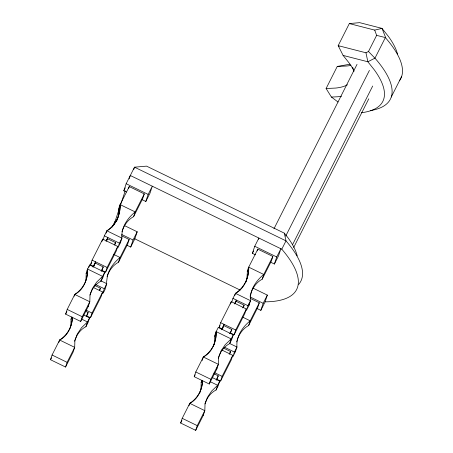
<?xml version="1.0" encoding="UTF-8"?>
<svg xmlns="http://www.w3.org/2000/svg" width="453" height="453" viewBox="0 0 453 453"><rect width="100%" height="100%" fill="white"/><g stroke="black" fill="none" stroke-linecap="round" stroke-linejoin="round"><path stroke-width="0.68" d="M89.904 295.022C91.71 289.218 95.555 283.872 101.059 281.092L102.621 276.381L87.576 269.065C87.78 278.838 83.935 289.767 74.756 294.444L67.191 309.427L65.628 314.133L80.674 321.454L88.239 306.471L89.802 301.76L90.017 295.243L92.344 288.555L96.636 282.134L102.621 276.381L104.7 272.276L89.654 264.954L87.576 269.065A30.968 29.332 18.3 0 1 74.756 294.444L74.173 296.211M88.239 306.471L88.267 305.333M202.644 380.446A30.968 29.332 18.3 0 1 189.779 403.34L182.208 418.323L180.645 423.034L195.69 430.35L203.261 415.367L203.284 414.235M218.272 358.187C220.062 352.157 223.924 346.522 229.637 343.646L231.2 338.935L216.16 331.619C216.358 341.392 212.519 352.321 203.335 356.998L195.77 371.981L194.207 376.686L209.252 384.008L216.817 369.025L218.38 364.314L218.595 357.796L220.922 351.109L225.215 344.688L231.2 338.935L233.278 334.829L218.233 327.508L216.16 331.619A30.968 29.332 18.3 0 1 203.335 356.998L202.168 360.531M216.817 369.025L216.845 367.887M121.976 231.721C123.856 225.515 127.797 219.716 133.624 216.63L142.723 198.607L144.286 193.901L129.241 186.579L120.141 204.603C120.209 214.682 116.223 225.821 106.897 230.815L104.366 235.832L102.995 239.954M144.286 193.901L135.187 211.919C127.406 218.193 120.906 227.729 121.942 238.131L119.405 243.153L117.848 247.865L120.379 242.842L120.424 241.676M250.532 298.527L259.309 302.797L250.203 320.815C242.423 327.089 235.922 336.624 236.964 347.026L234.428 352.049L232.865 356.76L235.401 351.738L235.441 350.571M250.775 293.646C252.672 287.672 256.596 282.168 262.202 279.184L271.307 261.16L272.865 256.455L257.825 249.133L248.72 267.157C248.788 277.236 244.801 288.374 235.481 293.368L232.944 298.385L231.772 301.919M272.865 256.455L263.765 274.473C255.985 280.747 249.484 290.282 250.52 300.684L247.989 305.707L246.426 310.418L248.963 305.396L249.025 303.646M72.395 317.485C71.936 326.364 67.916 335.843 59.643 340.027L52.072 355.01L50.51 359.722L65.555 367.038L73.126 352.055L74.683 347.349L74.898 340.826L77.225 334.144L81.517 327.723L87.503 321.97L89.581 317.859L83.494 314.897M202.531 380.797C202.072 389.676 198.052 399.155 189.779 403.34L188.997 405.695M70.141 328.108C71.676 324.512 70.238 320.52 71.682 317.004M85.255 282.525C86.897 278.097 85.147 273.278 87.576 269.065M200.277 391.42C201.811 387.825 200.373 383.833 201.817 380.316M117.678 218.346C119.382 213.839 117.729 208.907 120.141 204.603L135.187 211.919L133.624 216.63M236.653 341.93L236.998 340.616M250.209 295.588L250.554 294.274M58.862 342.383L59.643 340.027A30.968 29.332 18.3 0 0 72.508 317.134M88.873 267.31L89.654 264.954M93.658 266.381L90.521 264.852L92.084 260.147L102.706 239.11L117.752 246.432L116.189 251.138L105.566 272.174L101.806 270.345M101.925 241.466L102.706 239.11M94.586 264.779L95.56 261.834L93.131 266.647M106.121 233.17L106.897 230.815A32.905 31.166 18.3 0 0 120.141 204.603M106.863 240.469L107.842 237.525L106.183 240.803M126.33 191.998L123.816 190.775L126.155 183.714L134.513 167.174L146.557 166.138L284.308 233.153L287.983 237.757A141.415 44.87 26.8 0 1 297.196 255.9M65.555 367.038L67.118 362.332L74.683 347.349L59.643 340.027M80.674 321.454L82.231 316.743L89.802 301.76L74.756 294.444M114.15 224.218L118.816 210.152M119.7 207.485L125.226 190.821M129.201 178.827L130.305 175.492L281.789 249.19A151.257 47.995 26.8 0 1 265.033 301.84M133.72 169.564L134.513 167.174L285.996 240.866A151.257 47.995 26.8 0 1 298.686 284.376M128.658 188.346L129.241 186.579M85.651 311.324L88.142 312.536L86.449 316.692M93.046 267.225L95.17 263.012L103.261 266.947L101.568 271.109M74.575 341.217C76.364 335.192 80.226 329.552 85.945 326.675L87.503 321.97L81.863 319.223M89.581 317.859L88.018 322.57L85.945 326.675M104.7 272.276L103.137 276.981L101.059 281.092M86.687 315.928L90.447 317.757L92.01 313.051L102.633 292.015L93.505 287.576M105.566 272.174L107.129 267.463L117.752 246.432M99.643 290.577L100.424 288.227L94.824 285.498M114.756 244.994L115.538 242.638L107.452 238.703L106.07 241.432M102.633 292.015L101.076 296.726L90.447 317.757M100.56 280.667L106.829 283.72L104.292 288.737L102.729 293.448C107.848 287.242 105.685 279.308 108.539 272.383C110.957 266.5 115.164 261.5 120.068 257.508L129.167 239.484L121.647 235.826M120.379 242.842L121.942 238.131L106.897 230.815M107.078 276.681C108.975 270.701 112.899 265.198 118.505 262.213L120.068 257.508L113.799 254.456M129.167 239.484L127.61 244.195L118.505 262.213M126.925 245.226L130.696 247.061L133.04 239.999L137.191 231.783L124.62 225.668M145.815 201.477L148.154 194.416L152.304 186.194L149.966 193.261L145.815 201.477L142.044 199.643M137.191 231.783L134.847 238.844L130.696 247.061M213.448 346.194C215.622 341.5 213.635 336.183 216.16 331.619M222.236 328.935L219.099 327.406L220.662 322.7L231.29 301.664L246.33 308.986L244.767 313.691L234.144 334.727L230.384 332.898M230.509 304.02L231.29 301.664M222.967 327.921L224.139 324.388L221.71 329.201M234.699 295.724L235.481 293.368A32.905 31.166 18.3 0 0 248.72 267.157L263.765 274.473L262.202 279.184M235.447 303.023L236.421 300.079L234.767 303.357M255.537 254.858L252.395 253.329L254.733 246.262L258.884 238.046L258.499 239.224M209.252 384.008L210.815 379.297L218.38 364.314L203.335 356.998M245.645 282.621C248.097 277.689 246.206 272.015 248.72 267.157M195.69 430.35L197.253 425.639L204.818 410.656L205.033 404.138L207.361 397.457L211.659 391.03L217.638 385.276L219.716 381.171L212.412 377.615M257.236 250.9L257.825 249.133M203.261 415.367L204.818 410.656L189.779 403.34M221.625 329.778L223.748 325.565L231.84 329.501L230.147 333.663M213.924 373.725L218.278 375.848L216.585 380.005M233.278 334.829L231.715 339.535L229.637 343.646M234.144 334.727L235.707 330.016L246.33 308.986M243.34 307.547L244.122 305.192L236.03 301.256L234.648 303.986M204.92 403.917C206.732 398.113 210.577 392.768 216.081 389.988L217.638 385.276L210.118 381.619M219.716 381.171L218.153 385.877L216.081 389.988M216.823 379.24L220.583 381.069L222.146 376.358L232.768 355.328L221.811 349.993M229.779 353.889L230.56 351.534L223.714 348.204M248.963 305.396L250.52 300.684L235.481 293.368M232.768 355.328L231.211 360.033L220.583 381.069M235.401 351.738L236.964 347.026L229.439 343.368M237.213 339.993C239.11 334.014 243.035 328.51 248.64 325.526L250.203 320.815L242.683 317.157M259.309 302.797L257.746 307.502L248.64 325.526M274.393 264.031L276.732 256.97L280.883 248.748L278.544 255.815L274.393 264.031L270.622 262.196M257.061 308.538L260.832 310.373L263.176 303.312L267.327 295.096L252.87 288.063M267.327 295.096L264.982 302.157L260.832 310.373M199.694 393.096L200.079 391.981M116.863 220.645L117.474 218.918M123.816 190.775L125.294 187.842M65.628 314.133L66.891 311.636M86.019 273.771L86.608 272.598M90.521 264.852L91.772 262.378M118.578 209.309L119.835 206.823M112.225 226.947L115.192 221.081L116.449 221.693M93.782 266.574L94.388 265.367M50.51 359.722L51.455 357.847M70.9 319.359L71.789 317.598M101.132 271.16L103.261 266.947M114.433 244.824L115.538 242.638M86.319 316.143L88.142 312.536M99.32 290.407L100.424 288.227M397.513 54.049A142.559 45.238 26.8 0 0 388.38 36.387L382.004 28.392L359.648 22.65L349.325 23.584L338.181 45.645L343.097 55.413L348.929 62.729A115.107 36.523 26.8 0 1 354.048 71.053M338.046 102.027L331.426 97.061L326.103 88.516L337.253 66.449L350.05 64.196M252.395 253.329L253.578 250.979M194.207 376.686L195.152 374.818M214.597 336.324L215.486 334.563M219.099 327.406L220.039 325.554M247.157 271.862L248.102 269.999M273.957 228.805L357.026 64.349M180.645 423.034L181.908 420.537M201.036 382.672L201.925 380.911M339.042 46.733L338.181 45.645L365.962 52.786L368.487 51.489L376.63 35.368L374.699 30.102L349.325 23.584M229.711 333.708L231.84 329.501M242.74 307.921L244.122 305.192M285.707 236.092L369.416 70.374M281.789 249.19L285.996 240.866L284.308 233.153M216.155 380.056L218.278 375.848M229.178 354.263L230.56 351.534M292.485 244.807L372.694 86.025M293.686 247.485L368.799 98.782M391.256 97.038L401.641 76.483M374.699 30.102L382.004 28.392L385.928 38.262A151.257 47.995 26.8 0 1 399.399 80.804M337.253 66.449L346.834 65.996A108.777 34.513 26.8 0 0 350.945 65.391M326.103 88.516L335.69 88.063A108.777 34.513 26.8 0 0 347.457 84.762M331.426 97.061L337.644 96.766A115.107 36.523 26.8 0 0 341.534 96.212M376.63 35.368L385.373 37.565L374.988 58.126L367.859 61.778L343.097 55.413M126.155 183.714L148.154 194.416M254.733 246.262L276.732 256.97M134.49 238.674L240.147 290.073M121.727 234.495L133.04 239.999M249.977 296.891L263.176 303.312M104.366 235.832L119.405 243.153M232.944 298.385L247.989 305.707M92.084 260.147L107.129 267.463M220.662 322.7L235.707 330.016M95.77 284.592L104.292 288.737M224.688 347.309L234.428 352.049M85.923 310.09L92.01 313.051M214.229 372.508L222.146 376.358M67.191 309.427L82.231 316.743M195.77 371.981L210.815 379.297M52.072 355.01L67.118 362.332M182.208 418.323L197.253 425.639M368.487 51.489L375.543 58.822A151.257 47.995 26.8 0 1 370.248 110.606M365.962 52.786L367.859 61.778L374.297 69.847A145.515 46.172 26.8 0 1 361.415 112.723M352.644 67.18A108.777 34.513 26.8 0 1 353.799 71.727"/></g></svg>
